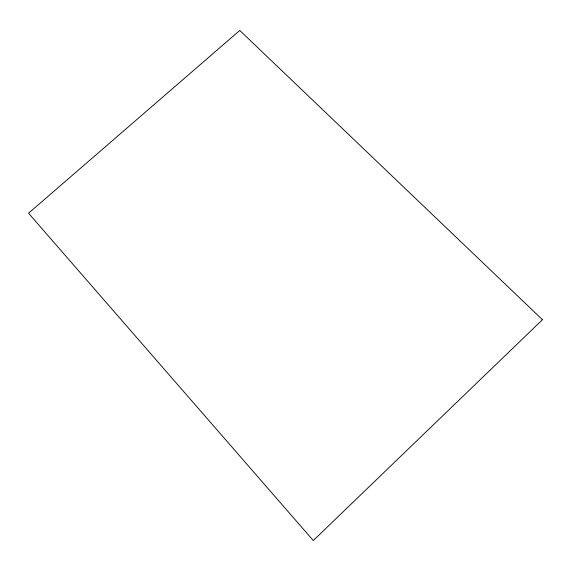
<?xml version="1.0" encoding="UTF-8"?>
<svg xmlns="http://www.w3.org/2000/svg" width="571" height="571" viewBox="0 0 571 571"><rect width="100%" height="100%" fill="white"/><g stroke="black" fill="none" stroke-linecap="round" stroke-linejoin="round"><path stroke-width="0.86" d="M542.45 319.703L313.293 540.544L28.55 213.226L239.763 30.456L542.45 319.703"/></g></svg>
